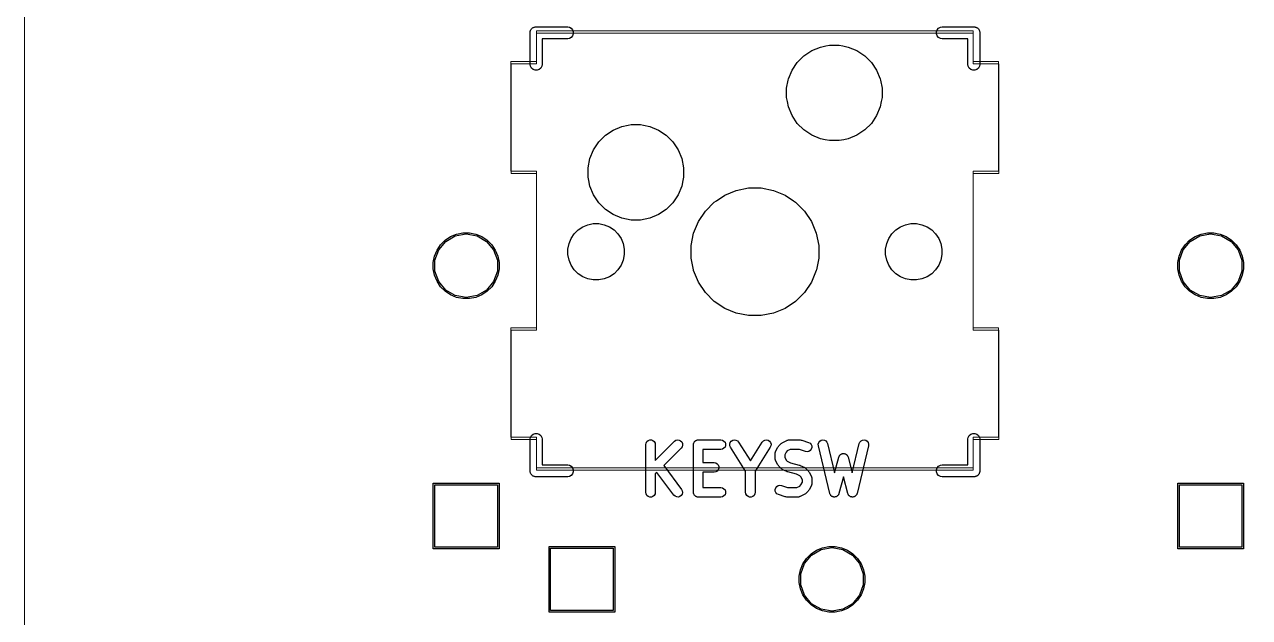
# Model space of a CAD drawing. Header units: millimetres. Extents: x 13 to 222, y -3 to 195.
# Drawn here: x 15.01 to 54.19, y 66.32 to 85.28 of the extents above; entities that cross this region are included whole.
import ezdxf

# ---------------------------------------------------------------- set-up
doc = ezdxf.new("R2010")
doc.units = ezdxf.units.MM
doc.header["$MEASUREMENT"] = 0
doc.layers.add('Ergodox plate', color=7, linetype='Continuous', lineweight=0, true_color=0xf6921e)
doc.layers.add('Orig switch cut', color=7, linetype='Continuous', lineweight=0, true_color=0xde3535)
doc.layers.add('Mask', color=134, linetype='Continuous')
doc.layers.add('Silk', color=142, linetype='Continuous')

msp = doc.modelspace()

# ---------------------------------------------------------------- linework, layer by layer
at = {"layer": 'Ergodox plate'}
msp.add_lwpolyline([(99.143, 40.444), (22.011, 40.444, -0.414214), (15.011, 47.444), (15.011, 171.874, -0.414214), (22.011, 178.874), (125.882, 178.874)], format="xyb", dxfattribs=at)
msp.add_lwpolyline([(45.351, 85.074), (45.351, 84.094), (46.164, 84.094), (46.164, 80.594), (45.351, 80.594), (45.351, 75.585), (46.164, 75.585), (46.164, 72.085), (45.351, 72.085), (45.351, 71.104), (31.381, 71.104), (31.381, 72.085), (30.568, 72.085), (30.568, 75.585), (31.381, 75.585), (31.381, 80.594), (30.568, 80.594), (30.568, 84.094), (31.381, 84.094), (31.381, 85.074)], close=True, dxfattribs=at)
at = {"layer": 'Mask', "linetype": 'Continuous'}
for p, q in [((39.725, 84.065), (39.937, 84.277)), ((39.937, 84.277), (40.187, 84.444)), ((40.187, 84.444), (40.465, 84.559)), ((40.465, 84.559), (40.635, 84.593)), ((40.635, 84.593), (40.76, 84.618)), ((40.76, 84.618), (41.06, 84.618)), ((41.06, 84.618), (41.185, 84.593)), ((41.185, 84.593), (41.355, 84.559)), ((41.355, 84.559), (41.633, 84.444)), ((41.633, 84.444), (41.883, 84.277)), ((41.883, 84.277), (42.095, 84.065)), ((39.558, 83.815), (39.725, 84.065)), ((42.095, 84.065), (42.262, 83.815)), ((39.384, 83.242), (39.436, 83.502)), ((39.436, 83.502), (39.443, 83.537)), ((39.443, 83.537), (39.558, 83.815)), ((42.262, 83.815), (42.377, 83.537)), ((42.377, 83.537), (42.384, 83.502)), ((42.384, 83.502), (42.436, 83.242)), ((39.384, 82.942), (39.384, 83.242)), ((42.436, 83.242), (42.436, 82.942)), ((39.408, 82.822), (39.384, 82.942)), ((39.443, 82.647), (39.408, 82.822)), ((42.412, 82.822), (42.377, 82.647)), ((42.436, 82.942), (42.412, 82.822)), ((39.558, 82.369), (39.443, 82.647)), ((39.725, 82.119), (39.558, 82.369)), ((42.262, 82.369), (42.095, 82.119)), ((42.377, 82.647), (42.262, 82.369)), ((33.587, 81.737), (33.837, 81.904)), ((33.837, 81.904), (34.115, 82.019)), ((34.115, 82.019), (34.311, 82.058)), ((34.311, 82.058), (34.41, 82.078)), ((34.41, 82.078), (34.71, 82.078)), ((34.71, 82.078), (34.809, 82.058)), ((34.809, 82.058), (35.005, 82.019)), ((35.005, 82.019), (35.283, 81.904)), ((35.283, 81.904), (35.533, 81.737)), ((39.937, 81.907), (39.725, 82.119)), ((40.187, 81.74), (39.937, 81.907)), ((41.883, 81.907), (41.633, 81.74)), ((42.095, 82.119), (41.883, 81.907)), ((33.208, 81.275), (33.375, 81.525)), ((33.375, 81.525), (33.587, 81.737)), ((35.533, 81.737), (35.745, 81.525)), ((35.745, 81.525), (35.912, 81.275)), ((40.465, 81.625), (40.187, 81.74)), ((40.612, 81.595), (40.465, 81.625)), ((40.76, 81.566), (40.612, 81.595)), ((41.06, 81.566), (40.76, 81.566)), ((41.208, 81.595), (41.06, 81.566)), ((41.355, 81.625), (41.208, 81.595)), ((41.633, 81.74), (41.355, 81.625)), ((33.093, 80.997), (33.208, 81.275)), ((35.912, 81.275), (36.027, 80.997)), ((33.034, 80.702), (33.091, 80.991)), ((33.091, 80.991), (33.093, 80.997)), ((36.027, 80.997), (36.029, 80.991)), ((36.029, 80.991), (36.086, 80.702)), ((33.034, 80.402), (33.034, 80.702)), ((33.056, 80.293), (33.034, 80.402)), ((36.086, 80.402), (36.064, 80.293)), ((36.086, 80.702), (36.086, 80.402)), ((33.093, 80.107), (33.056, 80.293)), ((33.208, 79.829), (33.093, 80.107)), ((36.027, 80.107), (35.912, 79.829)), ((36.064, 80.293), (36.027, 80.107)), ((37.403, 79.821), (37.775, 79.975)), ((37.775, 79.975), (38.169, 80.053)), ((37.775, 79.975), (37.775, 79.975)), ((37.775, 79.975), (37.775, 79.975)), ((38.169, 80.053), (38.571, 80.053)), ((38.571, 80.053), (38.965, 79.975)), ((38.965, 79.975), (38.965, 79.975)), ((38.965, 79.975), (38.965, 79.975)), ((38.965, 79.975), (39.337, 79.821)), ((33.375, 79.579), (33.208, 79.829)), ((33.587, 79.367), (33.375, 79.579)), ((35.745, 79.579), (35.533, 79.367)), ((35.912, 79.829), (35.745, 79.579)), ((36.785, 79.313), (37.069, 79.597)), ((37.069, 79.597), (37.139, 79.644)), ((37.139, 79.644), (37.403, 79.821)), ((39.337, 79.821), (39.601, 79.644)), ((39.601, 79.644), (39.671, 79.597)), ((39.671, 79.597), (39.955, 79.313)), ((33.837, 79.2), (33.587, 79.367)), ((34.115, 79.085), (33.837, 79.2)), ((35.283, 79.2), (35.005, 79.085)), ((35.533, 79.367), (35.283, 79.2)), ((36.561, 78.979), (36.785, 79.313)), ((36.785, 79.313), (36.785, 79.313)), ((39.955, 79.313), (39.955, 79.313)), ((39.955, 79.313), (40.179, 78.979)), ((32.716, 78.712), (32.863, 78.81)), ((32.863, 78.81), (33.027, 78.878)), ((33.027, 78.878), (33.201, 78.913)), ((33.201, 78.913), (33.379, 78.913)), ((33.379, 78.913), (33.553, 78.878)), ((33.553, 78.878), (33.717, 78.81)), ((33.717, 78.81), (33.864, 78.712)), ((34.261, 79.056), (34.115, 79.085)), ((34.41, 79.026), (34.261, 79.056)), ((34.71, 79.026), (34.41, 79.026)), ((34.859, 79.056), (34.71, 79.026)), ((35.005, 79.085), (34.859, 79.056)), ((36.407, 78.607), (36.561, 78.979)), ((40.179, 78.979), (40.333, 78.607)), ((42.876, 78.712), (43.023, 78.81)), ((43.023, 78.81), (43.187, 78.878)), ((43.187, 78.878), (43.361, 78.913)), ((43.361, 78.913), (43.539, 78.913)), ((43.539, 78.913), (43.713, 78.878)), ((43.713, 78.878), (43.877, 78.81)), ((43.877, 78.81), (44.024, 78.712)), ((28.318, 78.237), (28.464, 78.383)), ((28.464, 78.383), (28.636, 78.498)), ((28.636, 78.498), (28.827, 78.578)), ((28.827, 78.578), (29.03, 78.618)), ((29.03, 78.618), (29.237, 78.618)), ((29.237, 78.618), (29.441, 78.578)), ((29.441, 78.578), (29.632, 78.498)), ((29.632, 78.498), (29.804, 78.383)), ((29.804, 78.383), (29.95, 78.237)), ((32.424, 78.275), (32.492, 78.439)), ((32.492, 78.439), (32.59, 78.586)), ((32.59, 78.586), (32.716, 78.712)), ((33.864, 78.712), (33.99, 78.586)), ((33.99, 78.586), (34.088, 78.439)), ((34.088, 78.439), (34.156, 78.275)), ((36.329, 78.213), (36.407, 78.607)), ((36.407, 78.607), (36.407, 78.607)), ((40.333, 78.607), (40.333, 78.607)), ((40.333, 78.607), (40.411, 78.213)), ((42.584, 78.275), (42.652, 78.439)), ((42.652, 78.439), (42.75, 78.586)), ((42.75, 78.586), (42.876, 78.712)), ((44.024, 78.712), (44.15, 78.586)), ((44.15, 78.586), (44.248, 78.439)), ((44.248, 78.439), (44.316, 78.275)), ((52.128, 78.237), (52.274, 78.383)), ((52.274, 78.383), (52.446, 78.498)), ((52.446, 78.498), (52.637, 78.578)), ((52.637, 78.578), (52.84, 78.618)), ((52.84, 78.618), (53.047, 78.618)), ((53.047, 78.618), (53.251, 78.578)), ((53.251, 78.578), (53.442, 78.498)), ((53.442, 78.498), (53.614, 78.383)), ((53.614, 78.383), (53.76, 78.237)), ((28.123, 77.874), (28.203, 78.065)), ((28.203, 78.065), (28.318, 78.237)), ((29.95, 78.237), (30.065, 78.065)), ((30.065, 78.065), (30.145, 77.874)), ((32.389, 78.101), (32.424, 78.275)), ((32.389, 77.923), (32.389, 78.101)), ((34.156, 78.275), (34.191, 78.101)), ((34.191, 78.101), (34.191, 77.923)), ((36.329, 77.811), (36.329, 78.213)), ((40.411, 78.213), (40.411, 77.811)), ((42.549, 78.101), (42.584, 78.275)), ((42.549, 77.923), (42.549, 78.101)), ((44.316, 78.275), (44.351, 78.101)), ((44.351, 78.101), (44.351, 77.923)), ((51.933, 77.874), (52.013, 78.065)), ((52.013, 78.065), (52.128, 78.237)), ((53.76, 78.237), (53.875, 78.065)), ((53.875, 78.065), (53.955, 77.874)), ((28.083, 77.671), (28.123, 77.874)), ((28.083, 77.463), (28.083, 77.671)), ((30.145, 77.874), (30.185, 77.671)), ((30.185, 77.671), (30.185, 77.463)), ((32.424, 77.749), (32.389, 77.923)), ((32.492, 77.585), (32.424, 77.749)), ((32.59, 77.438), (32.492, 77.585)), ((34.088, 77.585), (33.99, 77.438)), ((34.156, 77.749), (34.088, 77.585)), ((34.191, 77.923), (34.156, 77.749)), ((36.403, 77.438), (36.329, 77.811)), ((40.411, 77.811), (40.337, 77.438)), ((42.584, 77.749), (42.549, 77.923)), ((42.652, 77.585), (42.584, 77.749)), ((42.75, 77.438), (42.652, 77.585)), ((44.248, 77.585), (44.15, 77.438)), ((44.316, 77.749), (44.248, 77.585)), ((44.351, 77.923), (44.316, 77.749)), ((51.893, 77.671), (51.933, 77.874)), ((51.893, 77.463), (51.893, 77.671)), ((53.955, 77.874), (53.995, 77.671)), ((53.995, 77.671), (53.995, 77.463)), ((28.123, 77.26), (28.083, 77.463)), ((28.203, 77.069), (28.123, 77.26)), ((30.145, 77.26), (30.065, 77.069)), ((30.185, 77.463), (30.145, 77.26)), ((32.716, 77.312), (32.59, 77.438)), ((32.863, 77.214), (32.716, 77.312)), ((33.027, 77.146), (32.863, 77.214)), ((33.717, 77.214), (33.553, 77.146)), ((33.864, 77.312), (33.717, 77.214)), ((33.99, 77.438), (33.864, 77.312)), ((36.407, 77.417), (36.403, 77.438)), ((36.561, 77.045), (36.407, 77.417)), ((40.333, 77.417), (40.179, 77.045)), ((40.337, 77.438), (40.333, 77.417)), ((42.876, 77.312), (42.75, 77.438)), ((43.023, 77.214), (42.876, 77.312)), ((43.187, 77.146), (43.023, 77.214)), ((43.877, 77.214), (43.713, 77.146)), ((44.024, 77.312), (43.877, 77.214)), ((44.15, 77.438), (44.024, 77.312)), ((51.933, 77.26), (51.893, 77.463)), ((52.013, 77.069), (51.933, 77.26)), ((53.955, 77.26), (53.875, 77.069)), ((53.995, 77.463), (53.955, 77.26)), ((28.318, 76.897), (28.203, 77.069)), ((28.464, 76.751), (28.318, 76.897)), ((29.95, 76.897), (29.804, 76.751)), ((30.065, 77.069), (29.95, 76.897)), ((33.201, 77.111), (33.027, 77.146)), ((33.379, 77.111), (33.201, 77.111)), ((33.553, 77.146), (33.379, 77.111)), ((36.784, 76.712), (36.561, 77.045)), ((40.179, 77.045), (39.956, 76.712)), ((43.361, 77.111), (43.187, 77.146)), ((43.539, 77.111), (43.361, 77.111)), ((43.713, 77.146), (43.539, 77.111)), ((52.128, 76.897), (52.013, 77.069)), ((52.274, 76.751), (52.128, 76.897)), ((53.76, 76.897), (53.614, 76.751)), ((53.875, 77.069), (53.76, 76.897)), ((28.636, 76.636), (28.464, 76.751)), ((28.827, 76.556), (28.636, 76.636)), ((29.03, 76.516), (28.827, 76.556)), ((29.237, 76.516), (29.03, 76.516)), ((29.441, 76.556), (29.237, 76.516)), ((29.632, 76.636), (29.441, 76.556)), ((29.804, 76.751), (29.632, 76.636)), ((36.785, 76.711), (36.784, 76.712)), ((37.069, 76.427), (36.785, 76.711)), ((37.403, 76.203), (37.069, 76.427)), ((37.069, 76.427), (37.069, 76.427)), ((39.671, 76.427), (39.337, 76.203)), ((39.955, 76.711), (39.671, 76.427)), ((39.671, 76.427), (39.671, 76.427)), ((39.956, 76.712), (39.955, 76.711)), ((52.446, 76.636), (52.274, 76.751)), ((52.637, 76.556), (52.446, 76.636)), ((52.84, 76.516), (52.637, 76.556)), ((53.047, 76.516), (52.84, 76.516)), ((53.251, 76.556), (53.047, 76.516)), ((53.442, 76.636), (53.251, 76.556)), ((53.614, 76.751), (53.442, 76.636)), ((37.775, 76.049), (37.403, 76.203)), ((38.169, 75.971), (37.775, 76.049)), ((37.775, 76.049), (37.775, 76.049)), ((37.775, 76.049), (37.775, 76.049)), ((38.965, 76.049), (38.571, 75.971)), ((39.337, 76.203), (38.965, 76.049)), ((38.965, 76.049), (38.965, 76.049)), ((38.965, 76.049), (38.965, 76.049)), ((38.571, 75.971), (38.169, 75.971)), ((28.083, 68.516), (28.083, 70.618)), ((28.083, 70.618), (30.185, 70.618)), ((30.185, 70.618), (30.185, 68.516)), ((51.893, 68.516), (51.893, 70.618)), ((51.893, 70.618), (53.995, 70.618)), ((53.995, 70.618), (53.995, 68.516)), ((31.785, 66.489), (31.785, 68.591)), ((31.785, 68.591), (33.887, 68.591)), ((33.887, 68.591), (33.887, 66.489)), ((40.53, 68.551), (40.733, 68.591)), ((40.733, 68.591), (40.94, 68.591)), ((40.94, 68.591), (41.143, 68.551)), ((30.185, 68.516), (28.083, 68.516)), ((39.905, 68.038), (40.02, 68.21)), ((40.02, 68.21), (40.166, 68.357)), ((40.166, 68.357), (40.338, 68.472)), ((40.338, 68.472), (40.53, 68.551)), ((41.143, 68.551), (41.334, 68.472)), ((41.334, 68.472), (41.506, 68.357)), ((41.506, 68.357), (41.653, 68.21)), ((41.653, 68.21), (41.768, 68.038)), ((53.995, 68.516), (51.893, 68.516)), ((39.785, 67.644), (39.826, 67.847)), ((39.826, 67.847), (39.905, 68.038)), ((41.768, 68.038), (41.847, 67.847)), ((41.847, 67.847), (41.887, 67.644)), ((39.785, 67.437), (39.785, 67.644)), ((39.826, 67.234), (39.785, 67.437)), ((41.887, 67.437), (41.847, 67.234)), ((41.887, 67.644), (41.887, 67.437)), ((39.905, 67.042), (39.826, 67.234)), ((40.02, 66.87), (39.905, 67.042)), ((41.768, 67.042), (41.653, 66.87)), ((41.847, 67.234), (41.768, 67.042)), ((40.166, 66.724), (40.02, 66.87)), ((40.338, 66.609), (40.166, 66.724)), ((40.53, 66.53), (40.338, 66.609)), ((41.334, 66.609), (41.143, 66.53)), ((41.506, 66.724), (41.334, 66.609)), ((41.653, 66.87), (41.506, 66.724)), ((33.887, 66.489), (31.785, 66.489)), ((40.733, 66.489), (40.53, 66.53)), ((40.94, 66.489), (40.733, 66.489)), ((41.143, 66.53), (40.94, 66.489))]:
    msp.add_line(p, q, dxfattribs=at)
at = {"layer": 'Orig switch cut', "lineweight": 0}
msp.add_line((15.011, 195.047), (15.011, 39.143), dxfattribs=at)
at = {"layer": 'Orig switch cut'}
msp.add_lwpolyline([(45.355, 84.997), (45.355, 84.017), (46.168, 84.017), (46.168, 80.517), (45.355, 80.517), (45.355, 75.508), (46.168, 75.508), (46.168, 72.008), (45.355, 72.008), (45.355, 71.027), (31.385, 71.027), (31.385, 72.008), (30.572, 72.008), (30.572, 75.508), (31.385, 75.508), (31.385, 80.517), (30.572, 80.517), (30.572, 84.017), (31.385, 84.017), (31.385, 84.997)], close=True, dxfattribs=at)
at = {"layer": 'Silk', "linetype": 'Continuous'}
for p, q in [((31.18, 83.995), (31.179, 85.029)), ((31.179, 85.029), (31.18, 85.029)), ((31.18, 85.046), (31.185, 85.061)), ((31.18, 85.029), (31.18, 85.046)), ((31.185, 85.061), (31.188, 85.078)), ((31.188, 85.078), (31.197, 85.093)), ((31.197, 85.093), (31.202, 85.109)), ((31.202, 85.109), (31.213, 85.122)), ((31.213, 85.122), (31.222, 85.136)), ((31.222, 85.136), (31.235, 85.147)), ((31.235, 85.147), (31.246, 85.16)), ((31.246, 85.16), (31.26, 85.169)), ((31.26, 85.169), (31.273, 85.18)), ((31.273, 85.18), (31.289, 85.185)), ((31.289, 85.185), (31.304, 85.194)), ((31.304, 85.194), (31.321, 85.197)), ((31.321, 85.197), (31.336, 85.202)), ((31.336, 85.202), (31.353, 85.202)), ((31.353, 85.202), (31.353, 85.202)), ((31.353, 85.202), (32.387, 85.202)), ((32.387, 85.202), (32.436, 85.194)), ((32.436, 85.194), (32.494, 85.16)), ((32.494, 85.16), (32.538, 85.109)), ((32.538, 85.109), (32.56, 85.046)), ((32.56, 85.046), (32.56, 84.978)), ((44.18, 85.046), (44.202, 85.109)), ((44.18, 84.978), (44.18, 85.046)), ((44.202, 85.109), (44.246, 85.16)), ((44.246, 85.16), (44.304, 85.194)), ((44.304, 85.194), (44.353, 85.202)), ((44.353, 85.202), (45.387, 85.202)), ((45.387, 85.202), (45.404, 85.202)), ((45.387, 85.202), (45.387, 85.202)), ((45.404, 85.202), (45.419, 85.197)), ((45.419, 85.197), (45.436, 85.194)), ((45.436, 85.194), (45.451, 85.185)), ((45.451, 85.185), (45.467, 85.18)), ((45.467, 85.18), (45.48, 85.169)), ((45.48, 85.169), (45.494, 85.16)), ((45.494, 85.16), (45.505, 85.147)), ((45.505, 85.147), (45.518, 85.136)), ((45.518, 85.136), (45.527, 85.122)), ((45.527, 85.122), (45.538, 85.109)), ((45.538, 85.109), (45.543, 85.093)), ((45.543, 85.093), (45.552, 85.078)), ((45.552, 85.078), (45.555, 85.061)), ((45.555, 85.061), (45.56, 85.046)), ((45.56, 85.046), (45.56, 85.029)), ((45.56, 85.029), (45.56, 85.029)), ((45.56, 85.029), (45.56, 83.995)), ((32.387, 84.821), (31.56, 84.821)), ((31.56, 84.821), (31.56, 83.995)), ((32.436, 84.83), (32.387, 84.821)), ((32.494, 84.864), (32.436, 84.83)), ((32.538, 84.915), (32.494, 84.864)), ((32.56, 84.978), (32.538, 84.915)), ((44.202, 84.915), (44.18, 84.978)), ((44.246, 84.864), (44.202, 84.915)), ((44.304, 84.83), (44.246, 84.864)), ((44.353, 84.821), (44.304, 84.83)), ((45.18, 84.821), (44.353, 84.821)), ((45.179, 83.995), (45.18, 84.821)), ((31.188, 83.946), (31.18, 83.995)), ((31.222, 83.888), (31.188, 83.946)), ((31.273, 83.844), (31.222, 83.888)), ((31.336, 83.822), (31.273, 83.844)), ((31.467, 83.844), (31.404, 83.822)), ((31.518, 83.888), (31.467, 83.844)), ((31.552, 83.946), (31.518, 83.888)), ((31.56, 83.995), (31.552, 83.946)), ((45.188, 83.946), (45.179, 83.995)), ((45.222, 83.888), (45.188, 83.946)), ((45.273, 83.844), (45.222, 83.888)), ((45.336, 83.822), (45.273, 83.844)), ((45.467, 83.844), (45.404, 83.822)), ((45.518, 83.888), (45.467, 83.844)), ((45.552, 83.946), (45.518, 83.888)), ((45.56, 83.995), (45.552, 83.946)), ((31.404, 83.822), (31.336, 83.822)), ((45.404, 83.822), (45.336, 83.822)), ((28.481, 78.345), (28.787, 78.521)), ((28.787, 78.521), (29.134, 78.582)), ((29.134, 78.582), (29.481, 78.521)), ((29.481, 78.521), (29.787, 78.345)), ((52.291, 78.345), (52.597, 78.521)), ((52.597, 78.521), (52.944, 78.582)), ((52.944, 78.582), (53.291, 78.521)), ((53.291, 78.521), (53.597, 78.345)), ((28.134, 77.743), (28.255, 78.075)), ((28.255, 78.075), (28.481, 78.345)), ((29.787, 78.345), (30.013, 78.075)), ((30.013, 78.075), (30.134, 77.743)), ((51.944, 77.743), (52.065, 78.075)), ((52.065, 78.075), (52.291, 78.345)), ((53.597, 78.345), (53.823, 78.075)), ((53.823, 78.075), (53.944, 77.743)), ((28.134, 77.391), (28.134, 77.743)), ((30.134, 77.743), (30.134, 77.391)), ((51.944, 77.391), (51.944, 77.743)), ((53.944, 77.743), (53.944, 77.391)), ((28.255, 77.059), (28.134, 77.391)), ((30.134, 77.391), (30.013, 77.059)), ((52.065, 77.059), (51.944, 77.391)), ((53.944, 77.391), (53.823, 77.059)), ((28.481, 76.789), (28.255, 77.059)), ((30.013, 77.059), (29.787, 76.789)), ((52.291, 76.789), (52.065, 77.059)), ((53.823, 77.059), (53.597, 76.789)), ((28.787, 76.613), (28.481, 76.789)), ((29.134, 76.552), (28.787, 76.613)), ((29.481, 76.613), (29.134, 76.552)), ((29.787, 76.789), (29.481, 76.613)), ((52.597, 76.613), (52.291, 76.789)), ((52.944, 76.552), (52.597, 76.613)), ((53.291, 76.613), (52.944, 76.552)), ((53.597, 76.789), (53.291, 76.613)), ((31.188, 72.078), (31.222, 72.136)), ((31.222, 72.136), (31.273, 72.18)), ((31.273, 72.18), (31.336, 72.202)), ((31.336, 72.202), (31.404, 72.202)), ((31.404, 72.202), (31.467, 72.18)), ((31.467, 72.18), (31.518, 72.136)), ((31.518, 72.136), (31.552, 72.078)), ((45.188, 72.078), (45.222, 72.136)), ((45.222, 72.136), (45.273, 72.18)), ((45.273, 72.18), (45.336, 72.202)), ((45.336, 72.202), (45.404, 72.202)), ((45.404, 72.202), (45.467, 72.18)), ((45.467, 72.18), (45.518, 72.136)), ((45.518, 72.136), (45.552, 72.078)), ((31.179, 72.029), (31.188, 72.078)), ((31.18, 71.046), (31.179, 72.029)), ((31.552, 72.078), (31.56, 72.029)), ((31.56, 72.029), (31.56, 71.202)), ((34.879, 71.847), (34.889, 71.899)), ((34.879, 70.323), (34.879, 71.847)), ((34.889, 71.899), (34.915, 71.945)), ((34.915, 71.945), (34.956, 71.979)), ((34.956, 71.979), (35.005, 71.997)), ((35.005, 71.997), (35.058, 71.997)), ((35.058, 71.997), (35.108, 71.979)), ((35.108, 71.979), (35.148, 71.945)), ((35.148, 71.945), (35.175, 71.899)), ((35.175, 71.899), (35.184, 71.847)), ((35.184, 71.344), (35.795, 71.954)), ((35.184, 71.847), (35.184, 71.344)), ((36.01, 71.739), (35.451, 71.179)), ((35.795, 71.954), (35.838, 71.985)), ((35.838, 71.985), (35.889, 71.998)), ((35.889, 71.998), (35.942, 71.994)), ((35.942, 71.994), (35.99, 71.971)), ((35.99, 71.971), (36.027, 71.934)), ((36.041, 71.782), (36.01, 71.739)), ((36.027, 71.934), (36.05, 71.886)), ((36.054, 71.833), (36.041, 71.782)), ((36.05, 71.886), (36.054, 71.833)), ((36.403, 71.847), (36.406, 71.86)), ((36.403, 70.323), (36.403, 71.847)), ((36.406, 71.873), (36.41, 71.886)), ((36.406, 71.86), (36.406, 71.873)), ((36.41, 71.886), (36.413, 71.899)), ((36.413, 71.899), (36.419, 71.91)), ((36.419, 71.91), (36.424, 71.923)), ((36.424, 71.923), (36.432, 71.933)), ((36.432, 71.933), (36.439, 71.945)), ((36.439, 71.945), (36.449, 71.953)), ((36.449, 71.953), (36.458, 71.963)), ((36.458, 71.963), (36.469, 71.97)), ((36.469, 71.97), (36.48, 71.979)), ((36.48, 71.979), (36.492, 71.983)), ((36.492, 71.983), (36.504, 71.99)), ((36.504, 71.99), (36.517, 71.992)), ((36.517, 71.992), (36.529, 71.997)), ((36.529, 71.997), (36.543, 71.997)), ((36.543, 71.997), (36.556, 71.999)), ((36.556, 71.999), (37.281, 71.999)), ((37.281, 71.999), (37.334, 71.99)), ((37.334, 71.703), (37.281, 71.694)), ((37.334, 71.99), (37.379, 71.963)), ((37.379, 71.73), (37.334, 71.703)), ((37.379, 71.963), (37.413, 71.923)), ((37.413, 71.77), (37.379, 71.73)), ((37.413, 71.923), (37.432, 71.873)), ((37.432, 71.82), (37.413, 71.77)), ((37.432, 71.873), (37.432, 71.82)), ((37.566, 71.867), (37.582, 71.917)), ((37.568, 71.814), (37.566, 71.867)), ((37.588, 71.765), (37.568, 71.814)), ((37.582, 71.917), (37.614, 71.959)), ((38.072, 71.004), (37.588, 71.765)), ((37.614, 71.959), (37.659, 71.987)), ((37.659, 71.987), (37.71, 71.999)), ((37.71, 71.999), (37.763, 71.992)), ((37.763, 71.992), (37.81, 71.967)), ((37.81, 71.967), (37.845, 71.928)), ((37.845, 71.928), (38.225, 71.332)), ((38.225, 71.332), (38.604, 71.928)), ((38.861, 71.765), (38.377, 71.004)), ((38.604, 71.928), (38.64, 71.967)), ((38.64, 71.967), (38.687, 71.992)), ((38.687, 71.992), (38.739, 71.999)), ((38.739, 71.999), (38.791, 71.987)), ((38.791, 71.987), (38.836, 71.959)), ((38.836, 71.959), (38.868, 71.917)), ((38.882, 71.814), (38.861, 71.765)), ((38.868, 71.917), (38.884, 71.867)), ((38.884, 71.867), (38.882, 71.814)), ((39.032, 71.624), (39.105, 71.77)), ((39.105, 71.77), (39.119, 71.789)), ((39.119, 71.789), (39.133, 71.809)), ((39.133, 71.809), (39.206, 71.882)), ((39.206, 71.882), (39.226, 71.896)), ((39.226, 71.896), (39.245, 71.91)), ((39.245, 71.91), (39.39, 71.983)), ((39.39, 71.983), (39.399, 71.985)), ((39.399, 71.985), (39.406, 71.99)), ((39.406, 71.99), (39.424, 71.993)), ((39.424, 71.993), (39.441, 71.998)), ((39.441, 71.998), (39.45, 71.997)), ((39.45, 71.997), (39.459, 71.999)), ((39.459, 71.999), (39.821, 71.999)), ((39.821, 71.999), (39.845, 71.995)), ((39.845, 71.995), (39.87, 71.991)), ((39.87, 71.991), (40.087, 71.919)), ((40.087, 71.919), (40.134, 71.893)), ((40.134, 71.893), (40.169, 71.854)), ((40.173, 71.701), (40.14, 71.66)), ((40.169, 71.854), (40.188, 71.805)), ((40.19, 71.752), (40.173, 71.701)), ((40.188, 71.805), (40.19, 71.752)), ((40.396, 71.864), (40.411, 71.915)), ((40.399, 71.811), (40.396, 71.864)), ((40.762, 70.287), (40.399, 71.811)), ((40.411, 71.915), (40.442, 71.957)), ((40.442, 71.957), (40.487, 71.986)), ((40.487, 71.986), (40.538, 71.999)), ((40.538, 71.999), (40.591, 71.993)), ((40.591, 71.993), (40.638, 71.969)), ((40.638, 71.969), (40.674, 71.93)), ((40.674, 71.93), (40.695, 71.882)), ((40.695, 71.882), (40.918, 70.945)), ((41.482, 70.945), (41.705, 71.882)), ((42.002, 71.811), (41.639, 70.287)), ((41.705, 71.882), (41.726, 71.93)), ((41.726, 71.93), (41.763, 71.969)), ((41.763, 71.969), (41.81, 71.993)), ((41.81, 71.993), (41.862, 71.999)), ((41.862, 71.999), (41.914, 71.986)), ((41.914, 71.986), (41.958, 71.957)), ((41.958, 71.957), (41.99, 71.915)), ((41.99, 71.915), (42.005, 71.864)), ((42.005, 71.864), (42.002, 71.811)), ((45.179, 71.202), (45.18, 72.029)), ((45.18, 72.029), (45.188, 72.078)), ((45.552, 72.078), (45.56, 72.029)), ((45.56, 72.029), (45.56, 70.995)), ((37.281, 71.694), (36.708, 71.694)), ((36.708, 71.694), (36.708, 71.273)), ((39.016, 71.556), (39.017, 71.565)), ((39.016, 71.411), (39.016, 71.556)), ((39.017, 71.402), (39.016, 71.411)), ((39.017, 71.574), (39.022, 71.591)), ((39.017, 71.565), (39.017, 71.574)), ((39.017, 71.394), (39.017, 71.402)), ((39.022, 71.377), (39.017, 71.394)), ((39.022, 71.591), (39.025, 71.608)), ((39.025, 71.359), (39.022, 71.377)), ((39.025, 71.608), (39.029, 71.616)), ((39.029, 71.351), (39.025, 71.359)), ((39.029, 71.616), (39.032, 71.624)), ((39.032, 71.343), (39.029, 71.351)), ((39.105, 71.198), (39.032, 71.343)), ((39.366, 71.611), (39.321, 71.52)), ((39.321, 71.52), (39.321, 71.447)), ((39.321, 71.447), (39.366, 71.356)), ((39.404, 71.649), (39.366, 71.611)), ((39.366, 71.356), (39.404, 71.319)), ((39.495, 71.694), (39.404, 71.649)), ((39.404, 71.319), (39.512, 71.265)), ((39.797, 71.694), (39.495, 71.694)), ((39.991, 71.629), (39.797, 71.694)), ((40.043, 71.622), (39.991, 71.629)), ((40.095, 71.632), (40.043, 71.622)), ((40.14, 71.66), (40.095, 71.632)), ((40.918, 70.945), (41.053, 71.45)), ((41.053, 71.45), (41.059, 71.463)), ((41.059, 71.463), (41.062, 71.476)), ((41.062, 71.476), (41.07, 71.486)), ((41.07, 71.486), (41.075, 71.498)), ((41.075, 71.498), (41.085, 71.508)), ((41.085, 71.508), (41.093, 71.519)), ((41.093, 71.519), (41.103, 71.527)), ((41.103, 71.527), (41.113, 71.536)), ((41.113, 71.536), (41.125, 71.542)), ((41.125, 71.542), (41.136, 71.549)), ((41.136, 71.549), (41.149, 71.553)), ((41.149, 71.553), (41.161, 71.558)), ((41.161, 71.558), (41.174, 71.559)), ((41.174, 71.559), (41.187, 71.563)), ((41.187, 71.563), (41.2, 71.562)), ((41.2, 71.562), (41.213, 71.563)), ((41.213, 71.563), (41.226, 71.559)), ((41.226, 71.559), (41.24, 71.558)), ((41.24, 71.558), (41.252, 71.553)), ((41.252, 71.553), (41.265, 71.549)), ((41.265, 71.549), (41.276, 71.542)), ((41.276, 71.542), (41.288, 71.536)), ((41.288, 71.536), (41.297, 71.527)), ((41.297, 71.527), (41.308, 71.519)), ((41.308, 71.519), (41.316, 71.508)), ((41.316, 71.508), (41.325, 71.498)), ((41.325, 71.498), (41.331, 71.486)), ((41.331, 71.486), (41.338, 71.476)), ((41.338, 71.476), (41.342, 71.463)), ((41.342, 71.463), (41.348, 71.45)), ((41.348, 71.45), (41.482, 70.945)), ((31.18, 70.978), (31.18, 71.046)), ((31.185, 70.963), (31.18, 70.978)), ((31.188, 70.946), (31.185, 70.963)), ((31.197, 70.931), (31.188, 70.946)), ((31.202, 70.915), (31.197, 70.931)), ((31.213, 70.902), (31.202, 70.915)), ((31.56, 71.202), (32.387, 71.202)), ((32.387, 71.202), (32.436, 71.194)), ((32.436, 71.194), (32.494, 71.16)), ((32.494, 71.16), (32.538, 71.109)), ((32.538, 70.915), (32.494, 70.864)), ((32.538, 71.109), (32.56, 71.046)), ((32.56, 70.978), (32.538, 70.915)), ((32.56, 71.046), (32.56, 70.978)), ((35.233, 70.961), (35.184, 70.913)), ((35.781, 70.231), (35.233, 70.961)), ((35.451, 71.179), (36.024, 70.414)), ((36.708, 71.273), (37.064, 71.273)), ((37.064, 70.968), (36.708, 70.968)), ((36.708, 70.968), (36.708, 70.475)), ((37.064, 71.273), (37.116, 71.264)), ((37.116, 70.978), (37.064, 70.968)), ((37.116, 71.264), (37.162, 71.238)), ((37.162, 71.004), (37.116, 70.978)), ((37.162, 71.238), (37.196, 71.197)), ((37.196, 71.045), (37.162, 71.004)), ((37.196, 71.197), (37.214, 71.147)), ((37.214, 71.094), (37.196, 71.045)), ((37.214, 71.147), (37.214, 71.094)), ((38.072, 70.323), (38.072, 71.004)), ((38.377, 71.004), (38.377, 70.323)), ((39.119, 71.178), (39.105, 71.198)), ((39.133, 71.158), (39.119, 71.178)), ((39.206, 71.086), (39.133, 71.158)), ((39.226, 71.072), (39.206, 71.086)), ((39.245, 71.057), (39.226, 71.072)), ((39.39, 70.985), (39.245, 71.057)), ((39.406, 70.98), (39.39, 70.985)), ((39.422, 70.973), (39.406, 70.98)), ((39.696, 70.904), (39.422, 70.973)), ((39.512, 71.265), (39.786, 71.196)), ((39.786, 71.196), (39.801, 71.189)), ((39.801, 71.189), (39.817, 71.185)), ((39.817, 71.185), (39.962, 71.112)), ((39.962, 71.112), (39.982, 71.097)), ((39.982, 71.097), (40.002, 71.083)), ((40.002, 71.083), (40.074, 71.011)), ((40.074, 71.011), (40.088, 70.991)), ((40.088, 70.991), (40.103, 70.971)), ((40.103, 70.971), (40.175, 70.826)), ((44.18, 71.046), (44.202, 71.109)), ((44.18, 70.978), (44.18, 71.046)), ((44.202, 70.915), (44.18, 70.978)), ((44.202, 71.109), (44.246, 71.16)), ((44.246, 70.864), (44.202, 70.915)), ((44.246, 71.16), (44.304, 71.194)), ((44.304, 71.194), (44.353, 71.202)), ((44.353, 71.202), (45.179, 71.202)), ((45.538, 70.915), (45.527, 70.902)), ((45.543, 70.931), (45.538, 70.915)), ((45.552, 70.946), (45.543, 70.931)), ((45.555, 70.963), (45.552, 70.946)), ((45.56, 70.978), (45.555, 70.963)), ((45.56, 70.995), (45.56, 70.995)), ((45.56, 70.995), (45.56, 70.978)), ((28.134, 68.567), (28.134, 70.567)), ((28.134, 70.567), (30.134, 70.567)), ((30.134, 70.567), (30.134, 68.567)), ((31.222, 70.888), (31.213, 70.902)), ((31.235, 70.877), (31.222, 70.888)), ((31.246, 70.864), (31.235, 70.877)), ((31.26, 70.855), (31.246, 70.864)), ((31.273, 70.844), (31.26, 70.855)), ((31.289, 70.839), (31.273, 70.844)), ((31.304, 70.83), (31.289, 70.839)), ((31.321, 70.827), (31.304, 70.83)), ((31.336, 70.822), (31.321, 70.827)), ((31.353, 70.822), (31.336, 70.822)), ((31.353, 70.821), (31.353, 70.822)), ((32.387, 70.821), (31.353, 70.821)), ((32.436, 70.83), (32.387, 70.821)), ((32.494, 70.864), (32.436, 70.83)), ((35.184, 70.913), (35.184, 70.323)), ((39.067, 70.509), (39.112, 70.537)), ((39.112, 70.537), (39.164, 70.547)), ((39.164, 70.547), (39.216, 70.54)), ((39.216, 70.54), (39.411, 70.475)), ((39.804, 70.85), (39.696, 70.904)), ((39.841, 70.813), (39.804, 70.85)), ((39.804, 70.52), (39.841, 70.558)), ((39.887, 70.722), (39.841, 70.813)), ((39.841, 70.558), (39.887, 70.649)), ((39.887, 70.649), (39.887, 70.722)), ((40.175, 70.545), (40.103, 70.4)), ((40.175, 70.826), (40.178, 70.818)), ((40.178, 70.553), (40.175, 70.545)), ((40.178, 70.818), (40.182, 70.81)), ((40.182, 70.561), (40.178, 70.553)), ((40.182, 70.81), (40.185, 70.793)), ((40.185, 70.578), (40.182, 70.561)), ((40.185, 70.793), (40.191, 70.775)), ((40.191, 70.595), (40.185, 70.578)), ((40.191, 70.775), (40.19, 70.767)), ((40.19, 70.767), (40.192, 70.758)), ((40.192, 70.613), (40.19, 70.604)), ((40.19, 70.604), (40.191, 70.595)), ((40.192, 70.758), (40.192, 70.613)), ((41.2, 70.82), (41.057, 70.283)), ((41.343, 70.283), (41.2, 70.82)), ((44.304, 70.83), (44.246, 70.864)), ((44.353, 70.821), (44.304, 70.83)), ((45.387, 70.821), (44.353, 70.821)), ((45.404, 70.822), (45.387, 70.822)), ((45.387, 70.822), (45.387, 70.821)), ((45.419, 70.827), (45.404, 70.822)), ((45.436, 70.83), (45.419, 70.827)), ((45.451, 70.839), (45.436, 70.83)), ((45.467, 70.844), (45.451, 70.839)), ((45.48, 70.855), (45.467, 70.844)), ((45.494, 70.864), (45.48, 70.855)), ((45.505, 70.877), (45.494, 70.864)), ((45.518, 70.888), (45.505, 70.877)), ((45.527, 70.902), (45.518, 70.888)), ((51.944, 68.567), (51.944, 70.567)), ((51.944, 70.567), (53.944, 70.567)), ((53.944, 70.567), (53.944, 68.567)), ((34.889, 70.27), (34.879, 70.323)), ((34.915, 70.225), (34.889, 70.27)), ((34.956, 70.191), (34.915, 70.225)), ((35.005, 70.172), (34.956, 70.191)), ((35.058, 70.172), (35.005, 70.172)), ((35.108, 70.191), (35.058, 70.172)), ((35.148, 70.225), (35.108, 70.191)), ((35.175, 70.27), (35.148, 70.225)), ((35.184, 70.323), (35.175, 70.27)), ((35.819, 70.195), (35.781, 70.231)), ((35.868, 70.174), (35.819, 70.195)), ((35.921, 70.171), (35.868, 70.174)), ((35.971, 70.187), (35.921, 70.171)), ((36.014, 70.218), (35.971, 70.187)), ((36.043, 70.263), (36.014, 70.218)), ((36.024, 70.414), (36.048, 70.367)), ((36.055, 70.314), (36.043, 70.263)), ((36.048, 70.367), (36.055, 70.314)), ((36.406, 70.309), (36.403, 70.323)), ((36.406, 70.296), (36.406, 70.309)), ((36.41, 70.284), (36.406, 70.296)), ((36.413, 70.27), (36.41, 70.284)), ((36.419, 70.259), (36.413, 70.27)), ((36.424, 70.246), (36.419, 70.259)), ((36.432, 70.236), (36.424, 70.246)), ((36.439, 70.225), (36.432, 70.236)), ((36.449, 70.216), (36.439, 70.225)), ((36.458, 70.206), (36.449, 70.216)), ((36.469, 70.199), (36.458, 70.206)), ((36.48, 70.191), (36.469, 70.199)), ((36.492, 70.186), (36.48, 70.191)), ((36.504, 70.179), (36.492, 70.186)), ((36.517, 70.177), (36.504, 70.179)), ((36.529, 70.172), (36.517, 70.177)), ((36.543, 70.172), (36.529, 70.172)), ((36.556, 70.17), (36.543, 70.172)), ((37.281, 70.17), (36.556, 70.17)), ((36.708, 70.475), (37.281, 70.475)), ((37.281, 70.475), (37.334, 70.466)), ((37.334, 70.179), (37.281, 70.17)), ((37.334, 70.466), (37.379, 70.439)), ((37.379, 70.206), (37.334, 70.179)), ((37.379, 70.439), (37.413, 70.399)), ((37.413, 70.246), (37.379, 70.206)), ((37.413, 70.399), (37.432, 70.349)), ((37.432, 70.296), (37.413, 70.246)), ((37.432, 70.349), (37.432, 70.296)), ((38.082, 70.27), (38.072, 70.323)), ((38.108, 70.225), (38.082, 70.27)), ((38.149, 70.191), (38.108, 70.225)), ((38.198, 70.172), (38.149, 70.191)), ((38.251, 70.172), (38.198, 70.172)), ((38.301, 70.191), (38.251, 70.172)), ((38.342, 70.225), (38.301, 70.191)), ((38.368, 70.27), (38.342, 70.225)), ((38.377, 70.323), (38.368, 70.27)), ((39.018, 70.417), (39.034, 70.468)), ((39.019, 70.365), (39.018, 70.417)), ((39.038, 70.315), (39.019, 70.365)), ((39.034, 70.468), (39.067, 70.509)), ((39.074, 70.276), (39.038, 70.315)), ((39.12, 70.251), (39.074, 70.276)), ((39.338, 70.178), (39.12, 70.251)), ((39.362, 70.174), (39.338, 70.178)), ((39.386, 70.17), (39.362, 70.174)), ((39.749, 70.17), (39.386, 70.17)), ((39.411, 70.475), (39.713, 70.475)), ((39.713, 70.475), (39.804, 70.52)), ((39.758, 70.172), (39.749, 70.17)), ((39.766, 70.171), (39.758, 70.172)), ((39.783, 70.176), (39.766, 70.171)), ((39.801, 70.179), (39.783, 70.176)), ((39.809, 70.184), (39.801, 70.179)), ((39.817, 70.186), (39.809, 70.184)), ((39.962, 70.259), (39.817, 70.186)), ((39.982, 70.273), (39.962, 70.259)), ((40.002, 70.287), (39.982, 70.273)), ((40.074, 70.36), (40.002, 70.287)), ((40.088, 70.38), (40.074, 70.36)), ((40.103, 70.4), (40.088, 70.38)), ((40.768, 70.273), (40.762, 70.287)), ((40.772, 70.258), (40.768, 70.273)), ((40.778, 70.249), (40.772, 70.258)), ((40.783, 70.239), (40.778, 70.249)), ((40.793, 70.227), (40.783, 70.239)), ((40.802, 70.215), (40.793, 70.227)), ((40.811, 70.208), (40.802, 70.215)), ((40.819, 70.2), (40.811, 70.208)), ((40.833, 70.193), (40.819, 70.2)), ((40.846, 70.184), (40.833, 70.193)), ((40.857, 70.182), (40.846, 70.184)), ((40.866, 70.177), (40.857, 70.182)), ((40.882, 70.175), (40.866, 70.177)), ((40.897, 70.171), (40.882, 70.175)), ((40.908, 70.172), (40.897, 70.171)), ((40.919, 70.17), (40.908, 70.172)), ((40.934, 70.174), (40.919, 70.17)), ((40.95, 70.175), (40.934, 70.174)), ((40.96, 70.18), (40.95, 70.175)), ((40.971, 70.183), (40.96, 70.18)), ((40.983, 70.191), (40.971, 70.183)), ((40.998, 70.198), (40.983, 70.191)), ((41.005, 70.206), (40.998, 70.198)), ((41.015, 70.212), (41.005, 70.206)), ((41.024, 70.224), (41.015, 70.212)), ((41.035, 70.235), (41.024, 70.224)), ((41.04, 70.245), (41.035, 70.235)), ((41.046, 70.254), (41.04, 70.245)), ((41.051, 70.269), (41.046, 70.254)), ((41.057, 70.283), (41.051, 70.269)), ((41.35, 70.269), (41.343, 70.283)), ((41.354, 70.254), (41.35, 70.269)), ((41.361, 70.245), (41.354, 70.254)), ((41.366, 70.235), (41.361, 70.245)), ((41.377, 70.224), (41.366, 70.235)), ((41.386, 70.212), (41.377, 70.224)), ((41.395, 70.206), (41.386, 70.212)), ((41.403, 70.198), (41.395, 70.206)), ((41.417, 70.191), (41.403, 70.198)), ((41.43, 70.183), (41.417, 70.191)), ((41.441, 70.18), (41.43, 70.183)), ((41.451, 70.175), (41.441, 70.18)), ((41.466, 70.174), (41.451, 70.175)), ((41.482, 70.17), (41.466, 70.174)), ((41.493, 70.172), (41.482, 70.17)), ((41.504, 70.171), (41.493, 70.172)), ((41.519, 70.175), (41.504, 70.171)), ((41.534, 70.177), (41.519, 70.175)), ((41.544, 70.182), (41.534, 70.177)), ((41.555, 70.184), (41.544, 70.182)), ((41.568, 70.193), (41.555, 70.184)), ((41.581, 70.2), (41.568, 70.193)), ((41.589, 70.208), (41.581, 70.2)), ((41.598, 70.215), (41.589, 70.208)), ((41.607, 70.227), (41.598, 70.215)), ((41.618, 70.239), (41.607, 70.227)), ((41.622, 70.249), (41.618, 70.239)), ((41.629, 70.258), (41.622, 70.249)), ((41.633, 70.273), (41.629, 70.258)), ((41.639, 70.287), (41.633, 70.273)), ((30.134, 68.567), (28.134, 68.567)), ((53.944, 68.567), (51.944, 68.567)), ((31.836, 66.54), (31.836, 68.54)), ((31.836, 68.54), (33.836, 68.54)), ((33.836, 68.54), (33.836, 66.54)), ((39.957, 68.048), (40.183, 68.318)), ((40.183, 68.318), (40.489, 68.494)), ((40.489, 68.494), (40.836, 68.556)), ((40.836, 68.556), (41.183, 68.494)), ((41.183, 68.494), (41.489, 68.318)), ((41.489, 68.318), (41.716, 68.048)), ((39.836, 67.717), (39.957, 68.048)), ((41.716, 68.048), (41.836, 67.717)), ((39.836, 67.364), (39.836, 67.717)), ((41.836, 67.717), (41.836, 67.364)), ((39.957, 67.032), (39.836, 67.364)), ((40.183, 66.762), (39.957, 67.032)), ((41.716, 67.032), (41.489, 66.762)), ((41.836, 67.364), (41.716, 67.032)), ((40.489, 66.586), (40.183, 66.762)), ((41.489, 66.762), (41.183, 66.586)), ((33.836, 66.54), (31.836, 66.54)), ((40.836, 66.525), (40.489, 66.586)), ((41.183, 66.586), (40.836, 66.525))]:
    msp.add_line(p, q, dxfattribs=at)

doc.saveas('drawing.dxf')
